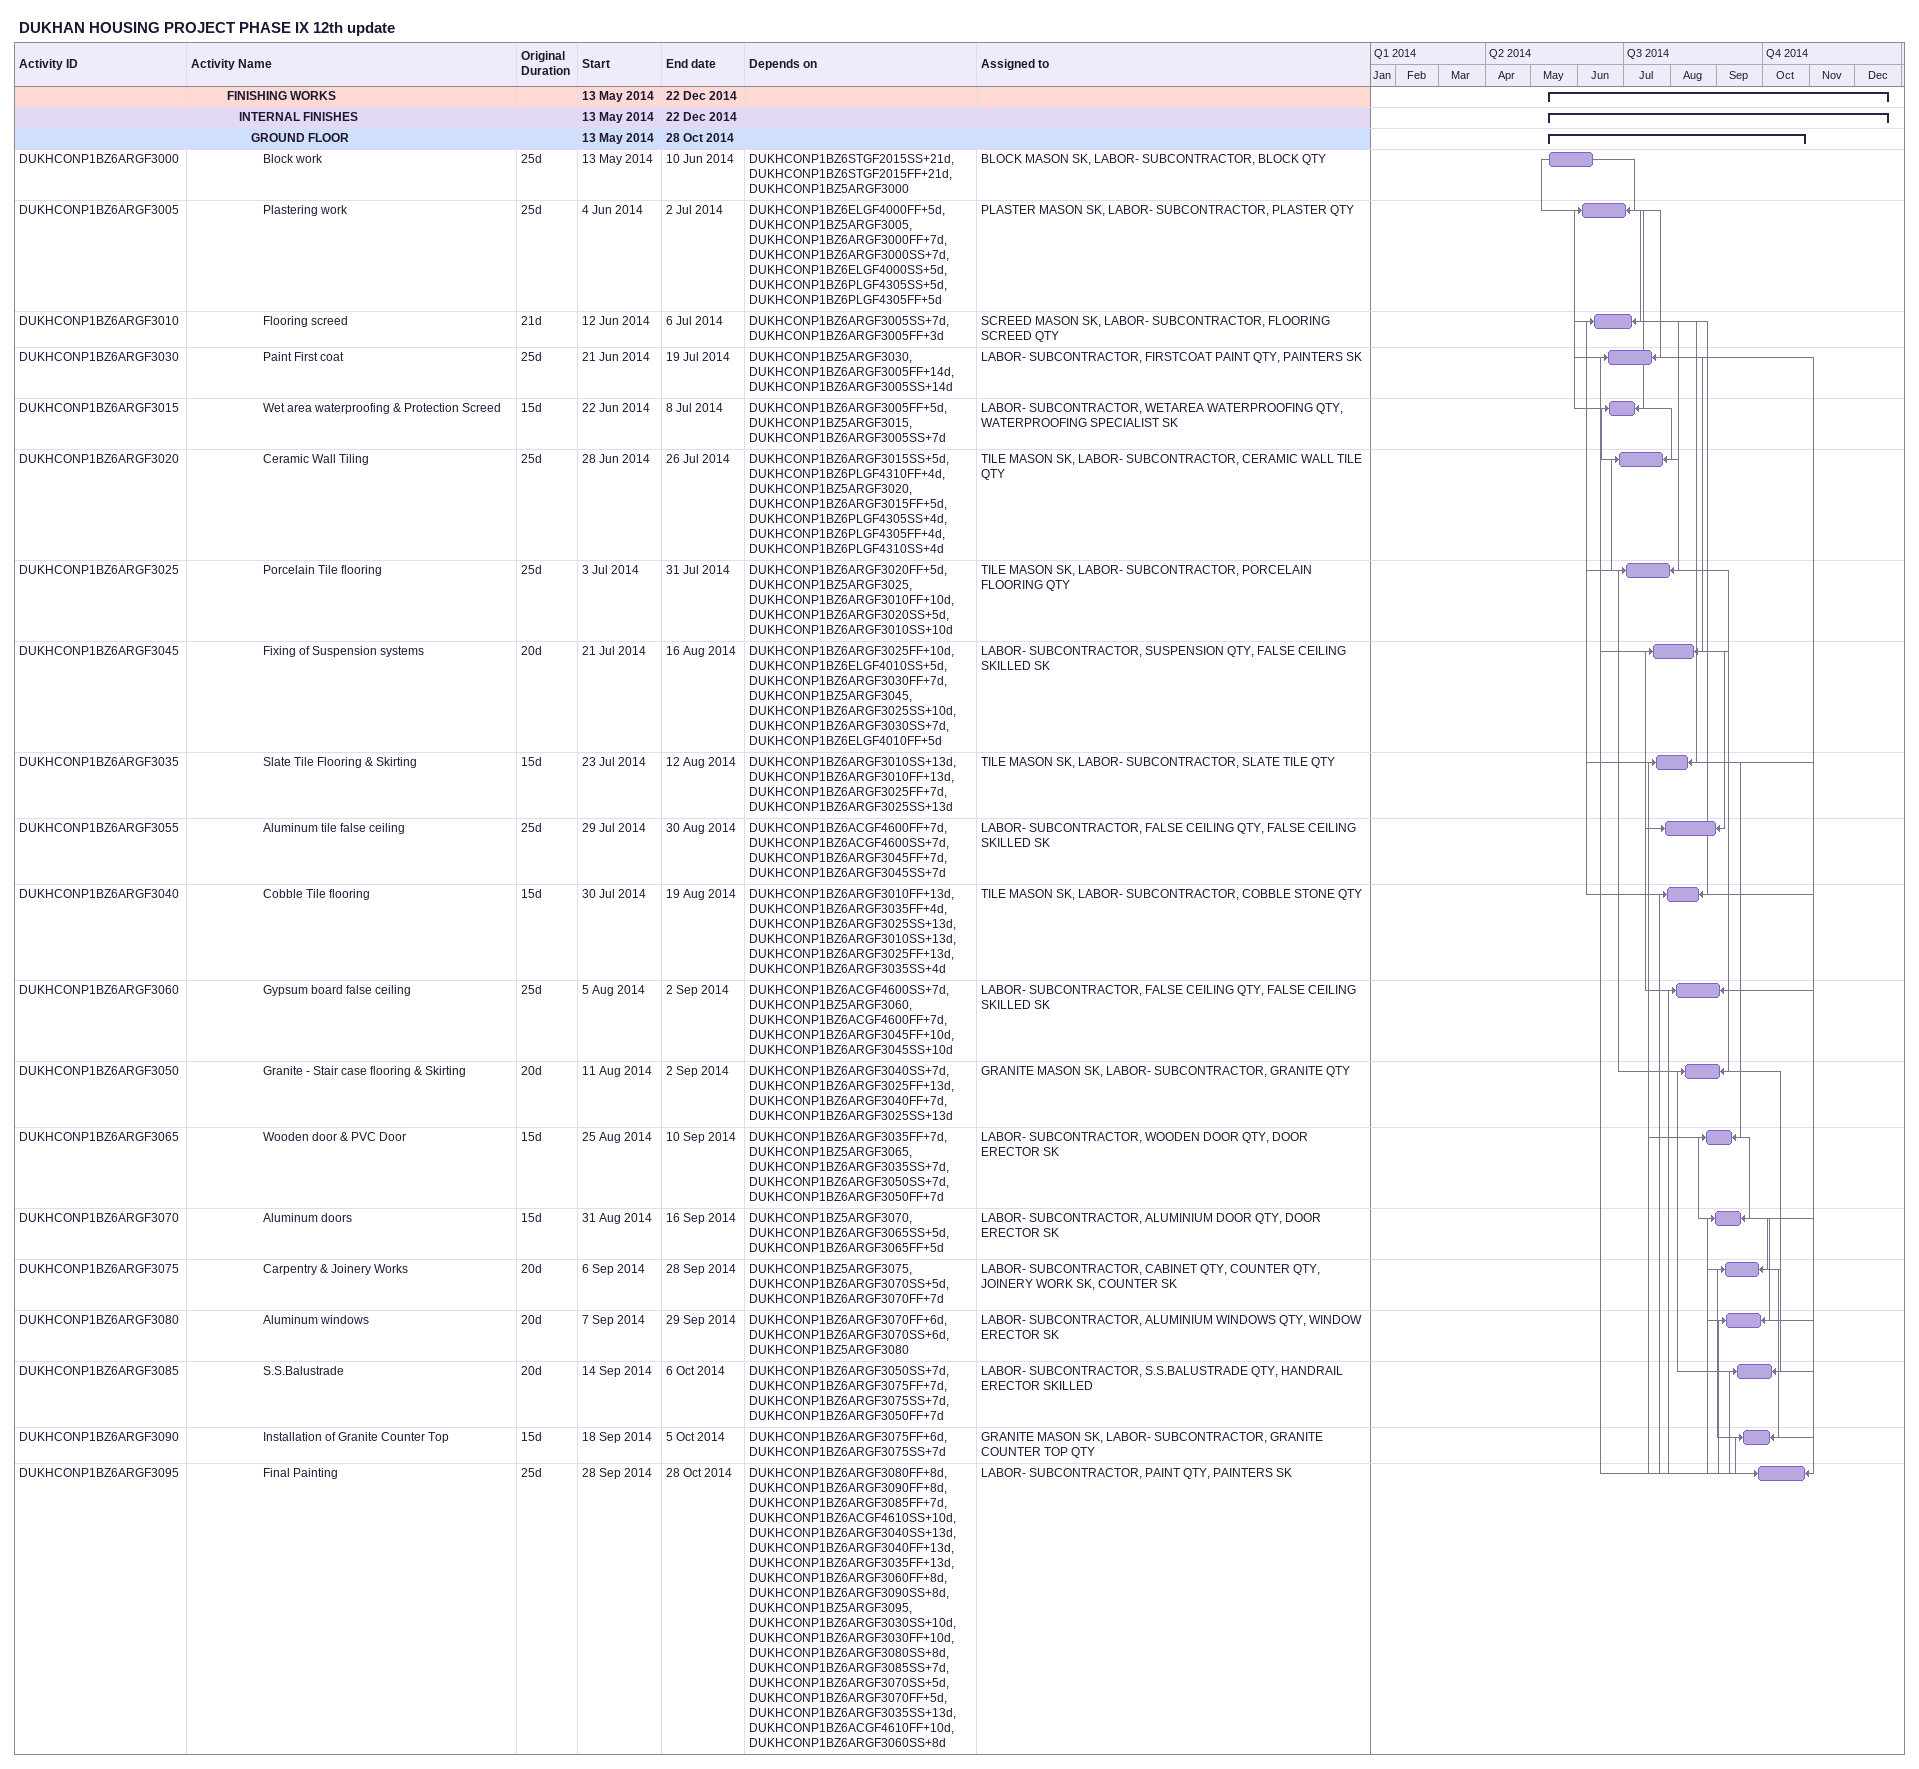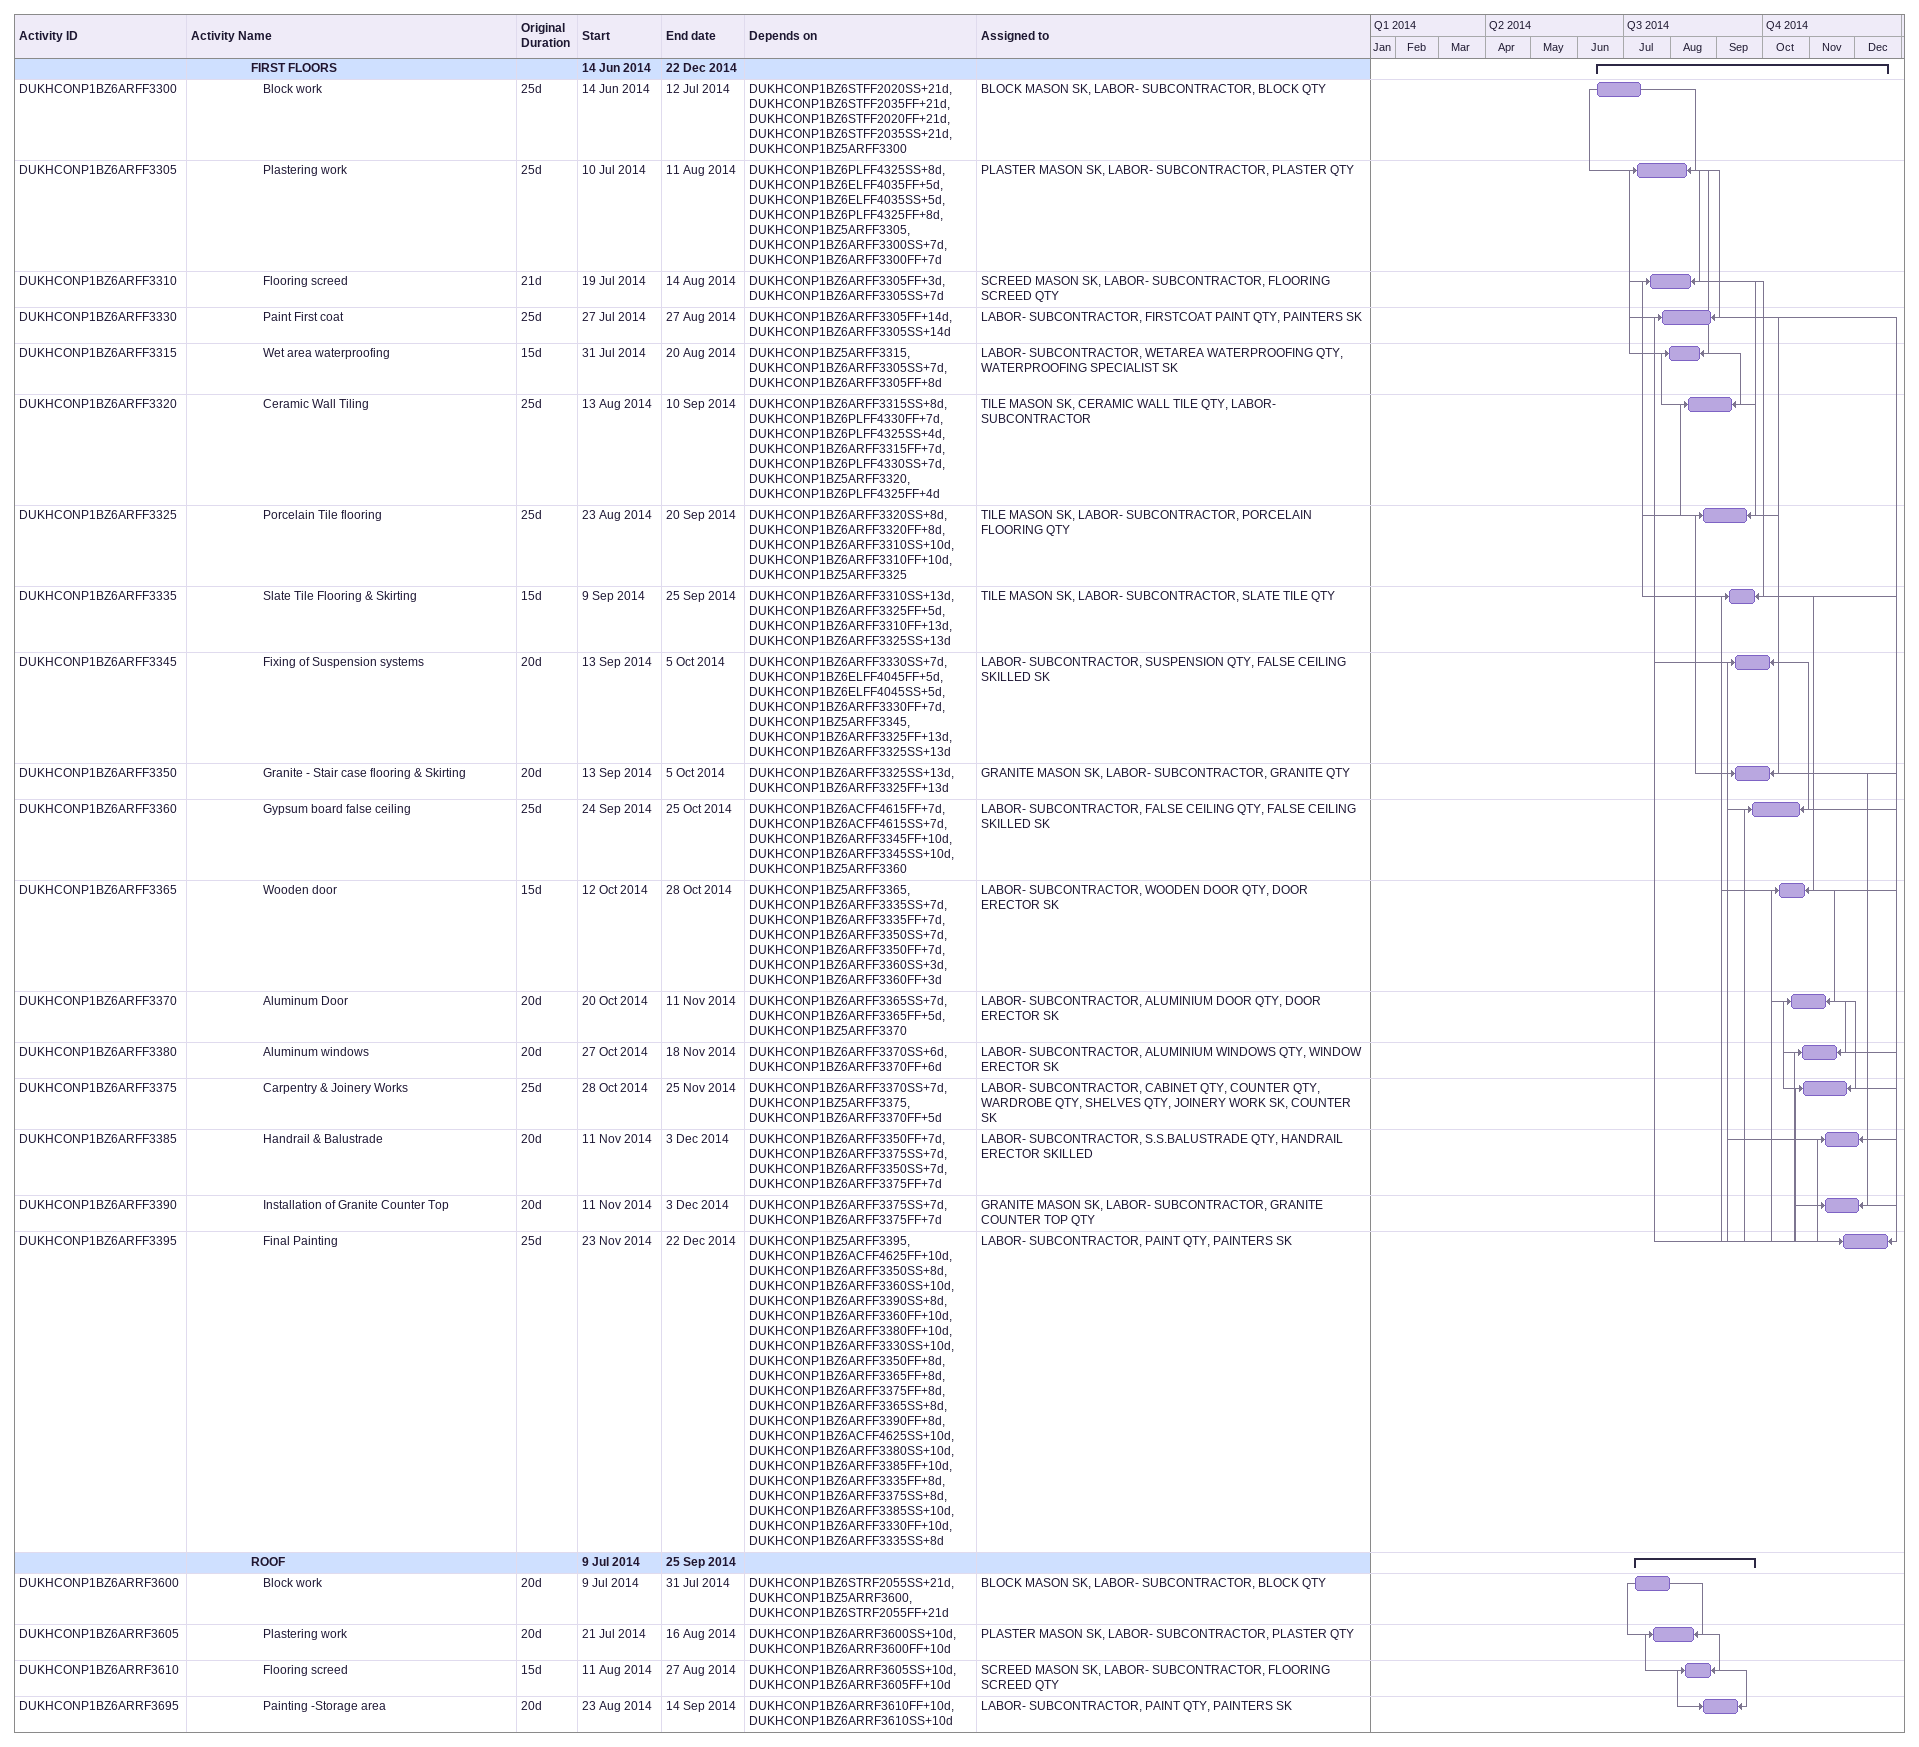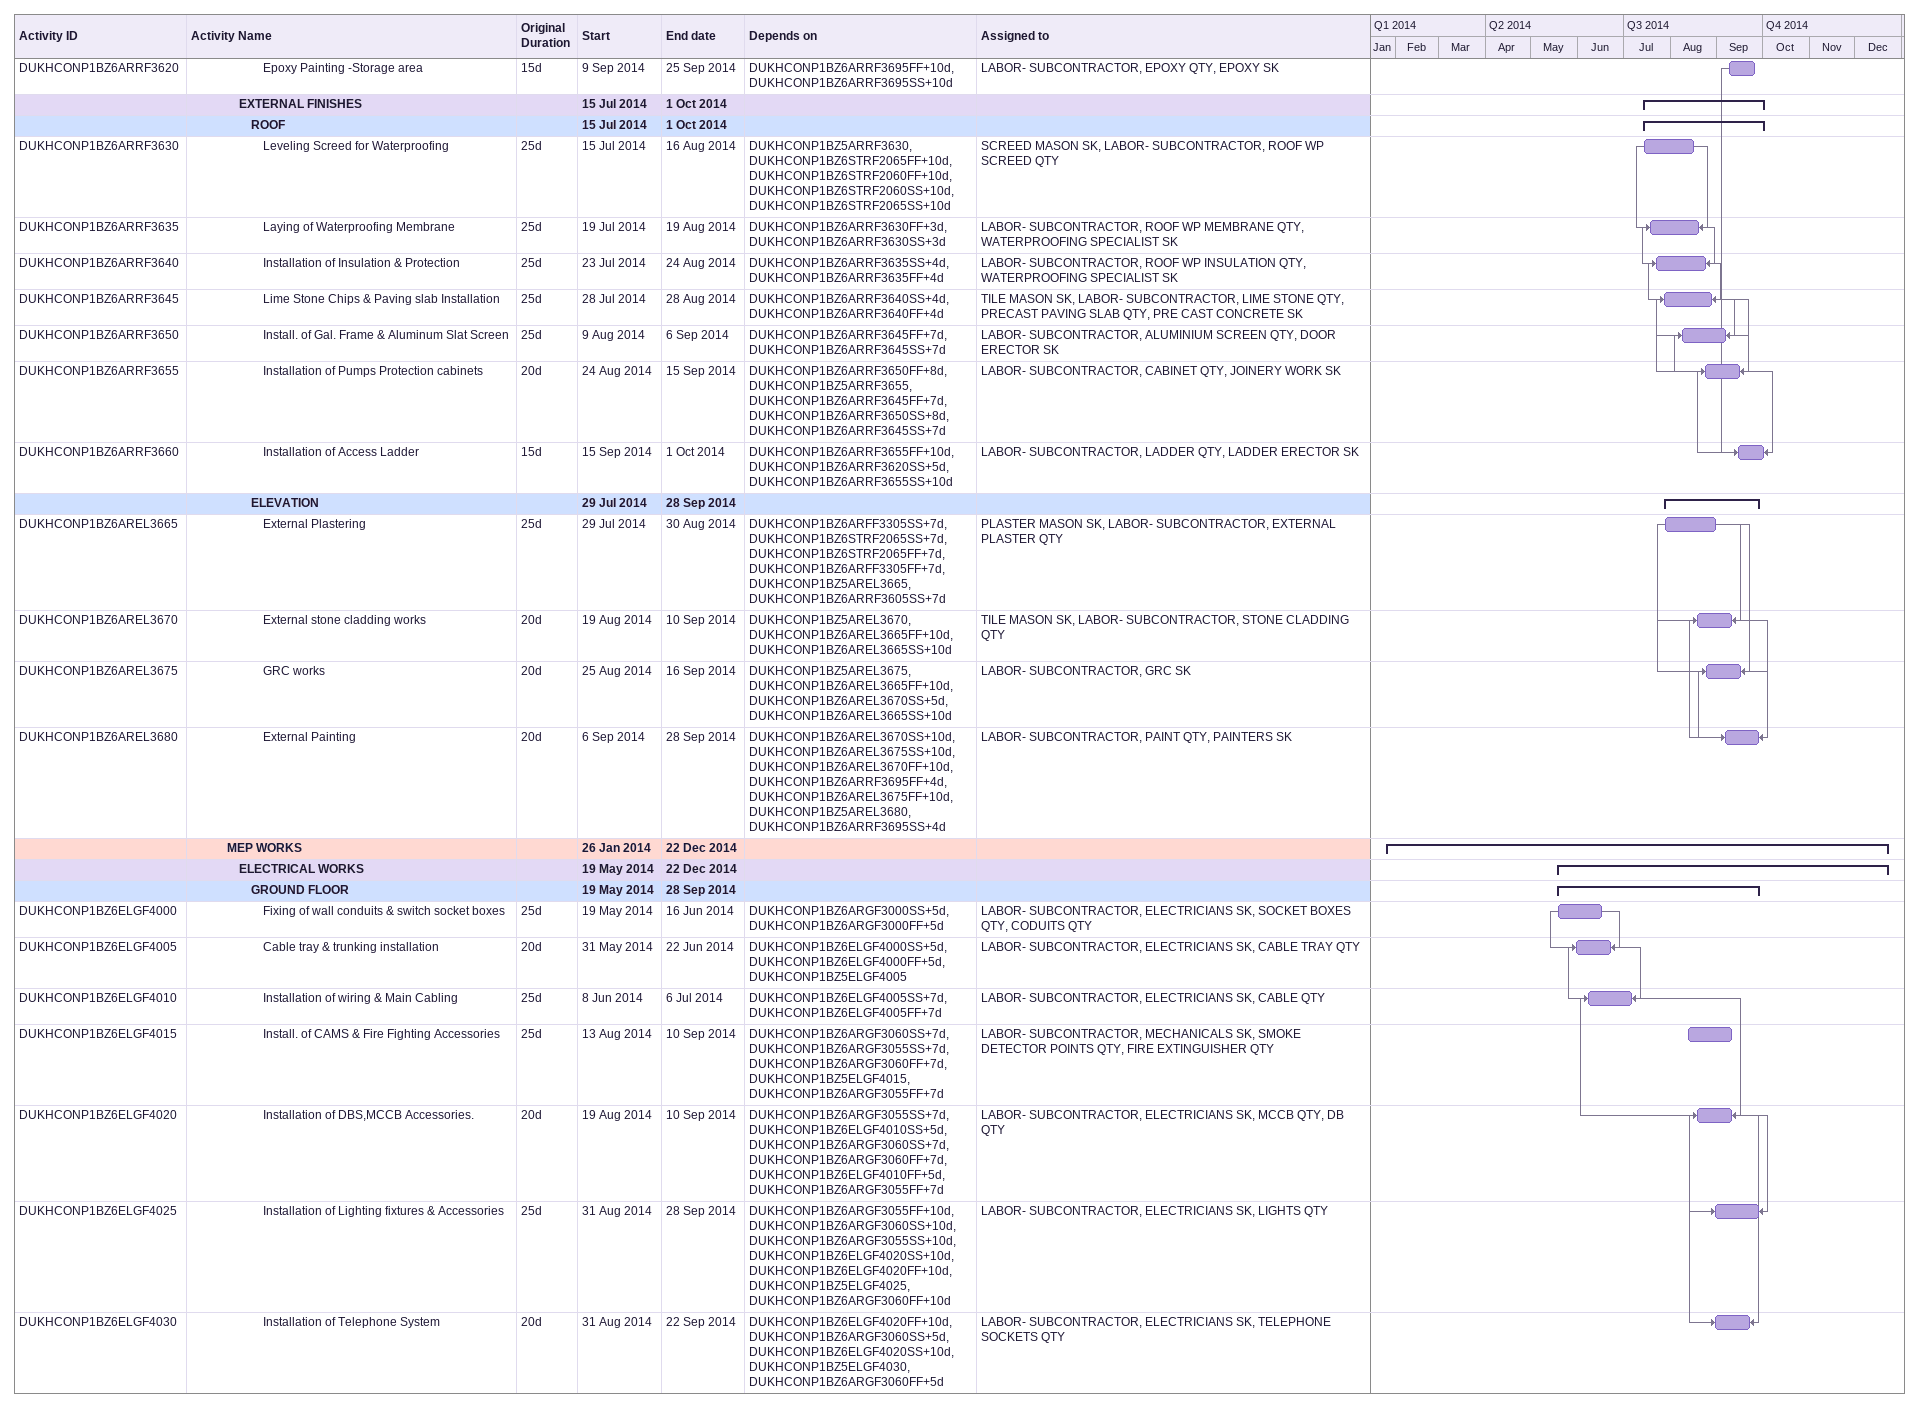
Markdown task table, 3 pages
DUKHAN HOUSING PROJECT PHASE IX 12th update

| ID | Level | Task | Original duration | Start | Finish | Predecessors | Resources |
|---|---|---|---|---|---|---|---|
|  | 4 | **FINISHING WORKS** |  | 2014-05-13 | 2014-12-22 |  |  |
|  | 5 | **INTERNAL FINISHES** |  | 2014-05-13 | 2014-12-22 |  |  |
|  | 6 | **GROUND FLOOR** |  | 2014-05-13 | 2014-10-28 |  |  |
| DUKHCONP1BZ6ARGF3000 | 7 | Block work | 25d | 2014-05-13 | 2014-06-10 | DUKHCONP1BZ6STGF2015SS+21d, DUKHCONP1BZ6STGF2015FF+21d, DUKHCONP1BZ5ARGF3000 | BLOCK MASON SK, LABOR- SUBCONTRACTOR, BLOCK QTY |
| DUKHCONP1BZ6ARGF3005 | 7 | Plastering work | 25d | 2014-06-04 | 2014-07-02 | DUKHCONP1BZ6ELGF4000FF+5d, DUKHCONP1BZ5ARGF3005, DUKHCONP1BZ6ARGF3000FF+7d, DUKHCONP1BZ6ARGF3000SS+7d, DUKHCONP1BZ6ELGF4000SS+5d, DUKHCONP1BZ6PLGF4305SS+5d, DUKHCONP1BZ6PLGF4305FF+5d | PLASTER MASON SK, LABOR- SUBCONTRACTOR, PLASTER QTY |
| DUKHCONP1BZ6ARGF3010 | 7 | Flooring screed | 21d | 2014-06-12 | 2014-07-06 | DUKHCONP1BZ6ARGF3005SS+7d, DUKHCONP1BZ6ARGF3005FF+3d | SCREED MASON SK, LABOR- SUBCONTRACTOR, FLOORING SCREED QTY |
| DUKHCONP1BZ6ARGF3030 | 7 | Paint First coat | 25d | 2014-06-21 | 2014-07-19 | DUKHCONP1BZ5ARGF3030, DUKHCONP1BZ6ARGF3005FF+14d, DUKHCONP1BZ6ARGF3005SS+14d | LABOR- SUBCONTRACTOR, FIRSTCOAT PAINT QTY, PAINTERS SK |
| DUKHCONP1BZ6ARGF3015 | 7 | Wet area waterproofing & Protection Screed | 15d | 2014-06-22 | 2014-07-08 | DUKHCONP1BZ6ARGF3005FF+5d, DUKHCONP1BZ5ARGF3015, DUKHCONP1BZ6ARGF3005SS+7d | LABOR- SUBCONTRACTOR, WETAREA WATERPROOFING QTY, WATERPROOFING SPECIALIST SK |
| DUKHCONP1BZ6ARGF3020 | 7 | Ceramic Wall Tiling | 25d | 2014-06-28 | 2014-07-26 | DUKHCONP1BZ6ARGF3015SS+5d, DUKHCONP1BZ6PLGF4310FF+4d, DUKHCONP1BZ5ARGF3020, DUKHCONP1BZ6ARGF3015FF+5d, DUKHCONP1BZ6PLGF4305SS+4d, DUKHCONP1BZ6PLGF4305FF+4d, DUKHCONP1BZ6PLGF4310SS+4d | TILE MASON SK, LABOR- SUBCONTRACTOR, CERAMIC WALL TILE QTY |
| DUKHCONP1BZ6ARGF3025 | 7 | Porcelain Tile flooring | 25d | 2014-07-03 | 2014-07-31 | DUKHCONP1BZ6ARGF3020FF+5d, DUKHCONP1BZ5ARGF3025, DUKHCONP1BZ6ARGF3010FF+10d, DUKHCONP1BZ6ARGF3020SS+5d, DUKHCONP1BZ6ARGF3010SS+10d | TILE MASON SK, LABOR- SUBCONTRACTOR, PORCELAIN FLOORING QTY |
| DUKHCONP1BZ6ARGF3045 | 7 | Fixing of Suspension systems | 20d | 2014-07-21 | 2014-08-16 | DUKHCONP1BZ6ARGF3025FF+10d, DUKHCONP1BZ6ELGF4010SS+5d, DUKHCONP1BZ6ARGF3030FF+7d, DUKHCONP1BZ5ARGF3045, DUKHCONP1BZ6ARGF3025SS+10d, DUKHCONP1BZ6ARGF3030SS+7d, DUKHCONP1BZ6ELGF4010FF+5d | LABOR- SUBCONTRACTOR, SUSPENSION QTY, FALSE CEILING SKILLED SK |
| DUKHCONP1BZ6ARGF3035 | 7 | Slate Tile Flooring & Skirting | 15d | 2014-07-23 | 2014-08-12 | DUKHCONP1BZ6ARGF3010SS+13d, DUKHCONP1BZ6ARGF3010FF+13d, DUKHCONP1BZ6ARGF3025FF+7d, DUKHCONP1BZ6ARGF3025SS+13d | TILE MASON SK, LABOR- SUBCONTRACTOR, SLATE TILE QTY |
| DUKHCONP1BZ6ARGF3055 | 7 | Aluminum tile false ceiling | 25d | 2014-07-29 | 2014-08-30 | DUKHCONP1BZ6ACGF4600FF+7d, DUKHCONP1BZ6ACGF4600SS+7d, DUKHCONP1BZ6ARGF3045FF+7d, DUKHCONP1BZ6ARGF3045SS+7d | LABOR- SUBCONTRACTOR, FALSE CEILING QTY, FALSE CEILING SKILLED SK |
| DUKHCONP1BZ6ARGF3040 | 7 | Cobble Tile flooring | 15d | 2014-07-30 | 2014-08-19 | DUKHCONP1BZ6ARGF3010FF+13d, DUKHCONP1BZ6ARGF3035FF+4d, DUKHCONP1BZ6ARGF3025SS+13d, DUKHCONP1BZ6ARGF3010SS+13d, DUKHCONP1BZ6ARGF3025FF+13d, DUKHCONP1BZ6ARGF3035SS+4d | TILE MASON SK, LABOR- SUBCONTRACTOR, COBBLE STONE QTY |
| DUKHCONP1BZ6ARGF3060 | 7 | Gypsum board false ceiling | 25d | 2014-08-05 | 2014-09-02 | DUKHCONP1BZ6ACGF4600SS+7d, DUKHCONP1BZ5ARGF3060, DUKHCONP1BZ6ACGF4600FF+7d, DUKHCONP1BZ6ARGF3045FF+10d, DUKHCONP1BZ6ARGF3045SS+10d | LABOR- SUBCONTRACTOR, FALSE CEILING QTY, FALSE CEILING SKILLED SK |
| DUKHCONP1BZ6ARGF3050 | 7 | Granite - Stair case flooring & Skirting | 20d | 2014-08-11 | 2014-09-02 | DUKHCONP1BZ6ARGF3040SS+7d, DUKHCONP1BZ6ARGF3025FF+13d, DUKHCONP1BZ6ARGF3040FF+7d, DUKHCONP1BZ6ARGF3025SS+13d | GRANITE MASON SK, LABOR- SUBCONTRACTOR, GRANITE QTY |
| DUKHCONP1BZ6ARGF3065 | 7 | Wooden door & PVC Door | 15d | 2014-08-25 | 2014-09-10 | DUKHCONP1BZ6ARGF3035FF+7d, DUKHCONP1BZ5ARGF3065, DUKHCONP1BZ6ARGF3035SS+7d, DUKHCONP1BZ6ARGF3050SS+7d, DUKHCONP1BZ6ARGF3050FF+7d | LABOR- SUBCONTRACTOR, WOODEN DOOR QTY, DOOR ERECTOR SK |
| DUKHCONP1BZ6ARGF3070 | 7 | Aluminum doors | 15d | 2014-08-31 | 2014-09-16 | DUKHCONP1BZ5ARGF3070, DUKHCONP1BZ6ARGF3065SS+5d, DUKHCONP1BZ6ARGF3065FF+5d | LABOR- SUBCONTRACTOR, ALUMINIUM DOOR QTY, DOOR ERECTOR SK |
| DUKHCONP1BZ6ARGF3075 | 7 | Carpentry & Joinery Works | 20d | 2014-09-06 | 2014-09-28 | DUKHCONP1BZ5ARGF3075, DUKHCONP1BZ6ARGF3070SS+5d, DUKHCONP1BZ6ARGF3070FF+7d | LABOR- SUBCONTRACTOR, CABINET QTY, COUNTER QTY, JOINERY WORK SK, COUNTER SK |
| DUKHCONP1BZ6ARGF3080 | 7 | Aluminum windows | 20d | 2014-09-07 | 2014-09-29 | DUKHCONP1BZ6ARGF3070FF+6d, DUKHCONP1BZ6ARGF3070SS+6d, DUKHCONP1BZ5ARGF3080 | LABOR- SUBCONTRACTOR, ALUMINIUM WINDOWS QTY, WINDOW ERECTOR SK |
| DUKHCONP1BZ6ARGF3085 | 7 | S.S.Balustrade | 20d | 2014-09-14 | 2014-10-06 | DUKHCONP1BZ6ARGF3050SS+7d, DUKHCONP1BZ6ARGF3075FF+7d, DUKHCONP1BZ6ARGF3075SS+7d, DUKHCONP1BZ6ARGF3050FF+7d | LABOR- SUBCONTRACTOR, S.S.BALUSTRADE QTY, HANDRAIL ERECTOR SKILLED |
| DUKHCONP1BZ6ARGF3090 | 7 | Installation of Granite Counter Top | 15d | 2014-09-18 | 2014-10-05 | DUKHCONP1BZ6ARGF3075FF+6d, DUKHCONP1BZ6ARGF3075SS+7d | GRANITE MASON SK, LABOR- SUBCONTRACTOR, GRANITE COUNTER TOP QTY |
| DUKHCONP1BZ6ARGF3095 | 7 | Final Painting | 25d | 2014-09-28 | 2014-10-28 | DUKHCONP1BZ6ARGF3080FF+8d, DUKHCONP1BZ6ARGF3090FF+8d, DUKHCONP1BZ6ARGF3085FF+7d, DUKHCONP1BZ6ACGF4610SS+10d, DUKHCONP1BZ6ARGF3040SS+13d, DUKHCONP1BZ6ARGF3040FF+13d, DUKHCONP1BZ6ARGF3035FF+13d, DUKHCONP1BZ6ARGF3060FF+8d, DUKHCONP1BZ6ARGF3090SS+8d, DUKHCONP1BZ5ARGF3095, DUKHCONP1BZ6ARGF3030SS+10d, DUKHCONP1BZ6ARGF3030FF+10d, DUKHCONP1BZ6ARGF3080SS+8d, DUKHCONP1BZ6ARGF3085SS+7d, DUKHCONP1BZ6ARGF3070SS+5d, DUKHCONP1BZ6ARGF3070FF+5d, DUKHCONP1BZ6ARGF3035SS+13d, DUKHCONP1BZ6ACGF4610FF+10d, DUKHCONP1BZ6ARGF3060SS+8d | LABOR- SUBCONTRACTOR, PAINT QTY, PAINTERS SK |
|  | 6 | **FIRST FLOORS** |  | 2014-06-14 | 2014-12-22 |  |  |
| DUKHCONP1BZ6ARFF3300 | 7 | Block work | 25d | 2014-06-14 | 2014-07-12 | DUKHCONP1BZ6STFF2020SS+21d, DUKHCONP1BZ6STFF2035FF+21d, DUKHCONP1BZ6STFF2020FF+21d, DUKHCONP1BZ6STFF2035SS+21d, DUKHCONP1BZ5ARFF3300 | BLOCK MASON SK, LABOR- SUBCONTRACTOR, BLOCK QTY |
| DUKHCONP1BZ6ARFF3305 | 7 | Plastering work | 25d | 2014-07-10 | 2014-08-11 | DUKHCONP1BZ6PLFF4325SS+8d, DUKHCONP1BZ6ELFF4035FF+5d, DUKHCONP1BZ6ELFF4035SS+5d, DUKHCONP1BZ6PLFF4325FF+8d, DUKHCONP1BZ5ARFF3305, DUKHCONP1BZ6ARFF3300SS+7d, DUKHCONP1BZ6ARFF3300FF+7d | PLASTER MASON SK, LABOR- SUBCONTRACTOR, PLASTER QTY |
| DUKHCONP1BZ6ARFF3310 | 7 | Flooring screed | 21d | 2014-07-19 | 2014-08-14 | DUKHCONP1BZ6ARFF3305FF+3d, DUKHCONP1BZ6ARFF3305SS+7d | SCREED MASON SK, LABOR- SUBCONTRACTOR, FLOORING SCREED QTY |
| DUKHCONP1BZ6ARFF3330 | 7 | Paint First coat | 25d | 2014-07-27 | 2014-08-27 | DUKHCONP1BZ6ARFF3305FF+14d, DUKHCONP1BZ6ARFF3305SS+14d | LABOR- SUBCONTRACTOR, FIRSTCOAT PAINT QTY, PAINTERS SK |
| DUKHCONP1BZ6ARFF3315 | 7 | Wet area waterproofing | 15d | 2014-07-31 | 2014-08-20 | DUKHCONP1BZ5ARFF3315, DUKHCONP1BZ6ARFF3305SS+7d, DUKHCONP1BZ6ARFF3305FF+8d | LABOR- SUBCONTRACTOR, WETAREA WATERPROOFING QTY, WATERPROOFING SPECIALIST SK |
| DUKHCONP1BZ6ARFF3320 | 7 | Ceramic Wall Tiling | 25d | 2014-08-13 | 2014-09-10 | DUKHCONP1BZ6ARFF3315SS+8d, DUKHCONP1BZ6PLFF4330FF+7d, DUKHCONP1BZ6PLFF4325SS+4d, DUKHCONP1BZ6ARFF3315FF+7d, DUKHCONP1BZ6PLFF4330SS+7d, DUKHCONP1BZ5ARFF3320, DUKHCONP1BZ6PLFF4325FF+4d | TILE MASON SK, CERAMIC WALL TILE QTY, LABOR- SUBCONTRACTOR |
| DUKHCONP1BZ6ARFF3325 | 7 | Porcelain Tile flooring | 25d | 2014-08-23 | 2014-09-20 | DUKHCONP1BZ6ARFF3320SS+8d, DUKHCONP1BZ6ARFF3320FF+8d, DUKHCONP1BZ6ARFF3310SS+10d, DUKHCONP1BZ6ARFF3310FF+10d, DUKHCONP1BZ5ARFF3325 | TILE MASON SK, LABOR- SUBCONTRACTOR, PORCELAIN FLOORING QTY |
| DUKHCONP1BZ6ARFF3335 | 7 | Slate Tile Flooring & Skirting | 15d | 2014-09-09 | 2014-09-25 | DUKHCONP1BZ6ARFF3310SS+13d, DUKHCONP1BZ6ARFF3325FF+5d, DUKHCONP1BZ6ARFF3310FF+13d, DUKHCONP1BZ6ARFF3325SS+13d | TILE MASON SK, LABOR- SUBCONTRACTOR, SLATE TILE QTY |
| DUKHCONP1BZ6ARFF3345 | 7 | Fixing of Suspension systems | 20d | 2014-09-13 | 2014-10-05 | DUKHCONP1BZ6ARFF3330SS+7d, DUKHCONP1BZ6ELFF4045FF+5d, DUKHCONP1BZ6ELFF4045SS+5d, DUKHCONP1BZ6ARFF3330FF+7d, DUKHCONP1BZ5ARFF3345, DUKHCONP1BZ6ARFF3325FF+13d, DUKHCONP1BZ6ARFF3325SS+13d | LABOR- SUBCONTRACTOR, SUSPENSION QTY, FALSE CEILING SKILLED SK |
| DUKHCONP1BZ6ARFF3350 | 7 | Granite - Stair case flooring & Skirting | 20d | 2014-09-13 | 2014-10-05 | DUKHCONP1BZ6ARFF3325SS+13d, DUKHCONP1BZ6ARFF3325FF+13d | GRANITE MASON SK, LABOR- SUBCONTRACTOR, GRANITE QTY |
| DUKHCONP1BZ6ARFF3360 | 7 | Gypsum board false ceiling | 25d | 2014-09-24 | 2014-10-25 | DUKHCONP1BZ6ACFF4615FF+7d, DUKHCONP1BZ6ACFF4615SS+7d, DUKHCONP1BZ6ARFF3345FF+10d, DUKHCONP1BZ6ARFF3345SS+10d, DUKHCONP1BZ5ARFF3360 | LABOR- SUBCONTRACTOR, FALSE CEILING QTY, FALSE CEILING SKILLED SK |
| DUKHCONP1BZ6ARFF3365 | 7 | Wooden door | 15d | 2014-10-12 | 2014-10-28 | DUKHCONP1BZ5ARFF3365, DUKHCONP1BZ6ARFF3335SS+7d, DUKHCONP1BZ6ARFF3335FF+7d, DUKHCONP1BZ6ARFF3350SS+7d, DUKHCONP1BZ6ARFF3350FF+7d, DUKHCONP1BZ6ARFF3360SS+3d, DUKHCONP1BZ6ARFF3360FF+3d | LABOR- SUBCONTRACTOR, WOODEN DOOR QTY, DOOR ERECTOR SK |
| DUKHCONP1BZ6ARFF3370 | 7 | Aluminum Door | 20d | 2014-10-20 | 2014-11-11 | DUKHCONP1BZ6ARFF3365SS+7d, DUKHCONP1BZ6ARFF3365FF+5d, DUKHCONP1BZ5ARFF3370 | LABOR- SUBCONTRACTOR, ALUMINIUM DOOR QTY, DOOR ERECTOR SK |
| DUKHCONP1BZ6ARFF3380 | 7 | Aluminum windows | 20d | 2014-10-27 | 2014-11-18 | DUKHCONP1BZ6ARFF3370SS+6d, DUKHCONP1BZ6ARFF3370FF+6d | LABOR- SUBCONTRACTOR, ALUMINIUM WINDOWS QTY, WINDOW ERECTOR SK |
| DUKHCONP1BZ6ARFF3375 | 7 | Carpentry & Joinery Works | 25d | 2014-10-28 | 2014-11-25 | DUKHCONP1BZ6ARFF3370SS+7d, DUKHCONP1BZ5ARFF3375, DUKHCONP1BZ6ARFF3370FF+5d | LABOR- SUBCONTRACTOR, CABINET QTY, COUNTER QTY, WARDROBE QTY, SHELVES QTY, JOINERY WORK SK, COUNTER SK |
| DUKHCONP1BZ6ARFF3385 | 7 | Handrail & Balustrade | 20d | 2014-11-11 | 2014-12-03 | DUKHCONP1BZ6ARFF3350FF+7d, DUKHCONP1BZ6ARFF3375SS+7d, DUKHCONP1BZ6ARFF3350SS+7d, DUKHCONP1BZ6ARFF3375FF+7d | LABOR- SUBCONTRACTOR, S.S.BALUSTRADE QTY, HANDRAIL ERECTOR SKILLED |
| DUKHCONP1BZ6ARFF3390 | 7 | Installation of Granite Counter Top | 20d | 2014-11-11 | 2014-12-03 | DUKHCONP1BZ6ARFF3375SS+7d, DUKHCONP1BZ6ARFF3375FF+7d | GRANITE MASON SK, LABOR- SUBCONTRACTOR, GRANITE COUNTER TOP QTY |
| DUKHCONP1BZ6ARFF3395 | 7 | Final Painting | 25d | 2014-11-23 | 2014-12-22 | DUKHCONP1BZ5ARFF3395, DUKHCONP1BZ6ACFF4625FF+10d, DUKHCONP1BZ6ARFF3350SS+8d, DUKHCONP1BZ6ARFF3360SS+10d, DUKHCONP1BZ6ARFF3390SS+8d, DUKHCONP1BZ6ARFF3360FF+10d, DUKHCONP1BZ6ARFF3380FF+10d, DUKHCONP1BZ6ARFF3330SS+10d, DUKHCONP1BZ6ARFF3350FF+8d, DUKHCONP1BZ6ARFF3365FF+8d, DUKHCONP1BZ6ARFF3375FF+8d, DUKHCONP1BZ6ARFF3365SS+8d, DUKHCONP1BZ6ARFF3390FF+8d, DUKHCONP1BZ6ACFF4625SS+10d, DUKHCONP1BZ6ARFF3380SS+10d, DUKHCONP1BZ6ARFF3385FF+10d, DUKHCONP1BZ6ARFF3335FF+8d, DUKHCONP1BZ6ARFF3375SS+8d, DUKHCONP1BZ6ARFF3385SS+10d, DUKHCONP1BZ6ARFF3330FF+10d, DUKHCONP1BZ6ARFF3335SS+8d | LABOR- SUBCONTRACTOR, PAINT QTY, PAINTERS SK |
|  | 6 | **ROOF** |  | 2014-07-09 | 2014-09-25 |  |  |
| DUKHCONP1BZ6ARRF3600 | 7 | Block work | 20d | 2014-07-09 | 2014-07-31 | DUKHCONP1BZ6STRF2055SS+21d, DUKHCONP1BZ5ARRF3600, DUKHCONP1BZ6STRF2055FF+21d | BLOCK MASON SK, LABOR- SUBCONTRACTOR, BLOCK QTY |
| DUKHCONP1BZ6ARRF3605 | 7 | Plastering work | 20d | 2014-07-21 | 2014-08-16 | DUKHCONP1BZ6ARRF3600SS+10d, DUKHCONP1BZ6ARRF3600FF+10d | PLASTER MASON SK, LABOR- SUBCONTRACTOR, PLASTER QTY |
| DUKHCONP1BZ6ARRF3610 | 7 | Flooring screed | 15d | 2014-08-11 | 2014-08-27 | DUKHCONP1BZ6ARRF3605SS+10d, DUKHCONP1BZ6ARRF3605FF+10d | SCREED MASON SK, LABOR- SUBCONTRACTOR, FLOORING SCREED QTY |
| DUKHCONP1BZ6ARRF3695 | 7 | Painting -Storage area | 20d | 2014-08-23 | 2014-09-14 | DUKHCONP1BZ6ARRF3610FF+10d, DUKHCONP1BZ6ARRF3610SS+10d | LABOR- SUBCONTRACTOR, PAINT QTY, PAINTERS SK |
| DUKHCONP1BZ6ARRF3620 | 7 | Epoxy Painting -Storage area | 15d | 2014-09-09 | 2014-09-25 | DUKHCONP1BZ6ARRF3695FF+10d, DUKHCONP1BZ6ARRF3695SS+10d | LABOR- SUBCONTRACTOR, EPOXY QTY, EPOXY SK |
|  | 5 | **EXTERNAL FINISHES** |  | 2014-07-15 | 2014-10-01 |  |  |
|  | 6 | **ROOF** |  | 2014-07-15 | 2014-10-01 |  |  |
| DUKHCONP1BZ6ARRF3630 | 7 | Leveling Screed for Waterproofing | 25d | 2014-07-15 | 2014-08-16 | DUKHCONP1BZ5ARRF3630, DUKHCONP1BZ6STRF2065FF+10d, DUKHCONP1BZ6STRF2060FF+10d, DUKHCONP1BZ6STRF2060SS+10d, DUKHCONP1BZ6STRF2065SS+10d | SCREED MASON SK, LABOR- SUBCONTRACTOR, ROOF WP SCREED QTY |
| DUKHCONP1BZ6ARRF3635 | 7 | Laying of Waterproofing Membrane | 25d | 2014-07-19 | 2014-08-19 | DUKHCONP1BZ6ARRF3630FF+3d, DUKHCONP1BZ6ARRF3630SS+3d | LABOR- SUBCONTRACTOR, ROOF WP MEMBRANE QTY, WATERPROOFING SPECIALIST SK |
| DUKHCONP1BZ6ARRF3640 | 7 | Installation of Insulation & Protection | 25d | 2014-07-23 | 2014-08-24 | DUKHCONP1BZ6ARRF3635SS+4d, DUKHCONP1BZ6ARRF3635FF+4d | LABOR- SUBCONTRACTOR, ROOF WP INSULATION QTY, WATERPROOFING SPECIALIST SK |
| DUKHCONP1BZ6ARRF3645 | 7 | Lime Stone Chips & Paving slab Installation | 25d | 2014-07-28 | 2014-08-28 | DUKHCONP1BZ6ARRF3640SS+4d, DUKHCONP1BZ6ARRF3640FF+4d | TILE MASON SK, LABOR- SUBCONTRACTOR, LIME STONE QTY, PRECAST PAVING SLAB QTY, PRE CAST CONCRETE SK |
| DUKHCONP1BZ6ARRF3650 | 7 | Install. of Gal. Frame & Aluminum Slat Screen | 25d | 2014-08-09 | 2014-09-06 | DUKHCONP1BZ6ARRF3645FF+7d, DUKHCONP1BZ6ARRF3645SS+7d | LABOR- SUBCONTRACTOR, ALUMINIUM SCREEN QTY, DOOR ERECTOR SK |
| DUKHCONP1BZ6ARRF3655 | 7 | Installation of Pumps Protection cabinets | 20d | 2014-08-24 | 2014-09-15 | DUKHCONP1BZ6ARRF3650FF+8d, DUKHCONP1BZ5ARRF3655, DUKHCONP1BZ6ARRF3645FF+7d, DUKHCONP1BZ6ARRF3650SS+8d, DUKHCONP1BZ6ARRF3645SS+7d | LABOR- SUBCONTRACTOR, CABINET QTY, JOINERY WORK SK |
| DUKHCONP1BZ6ARRF3660 | 7 | Installation of Access Ladder | 15d | 2014-09-15 | 2014-10-01 | DUKHCONP1BZ6ARRF3655FF+10d, DUKHCONP1BZ6ARRF3620SS+5d, DUKHCONP1BZ6ARRF3655SS+10d | LABOR- SUBCONTRACTOR, LADDER QTY, LADDER ERECTOR SK |
|  | 6 | **ELEVATION** |  | 2014-07-29 | 2014-09-28 |  |  |
| DUKHCONP1BZ6AREL3665 | 7 | External Plastering | 25d | 2014-07-29 | 2014-08-30 | DUKHCONP1BZ6ARFF3305SS+7d, DUKHCONP1BZ6STRF2065SS+7d, DUKHCONP1BZ6STRF2065FF+7d, DUKHCONP1BZ6ARFF3305FF+7d, DUKHCONP1BZ5AREL3665, DUKHCONP1BZ6ARRF3605SS+7d | PLASTER MASON SK, LABOR- SUBCONTRACTOR, EXTERNAL PLASTER QTY |
| DUKHCONP1BZ6AREL3670 | 7 | External stone cladding works | 20d | 2014-08-19 | 2014-09-10 | DUKHCONP1BZ5AREL3670, DUKHCONP1BZ6AREL3665FF+10d, DUKHCONP1BZ6AREL3665SS+10d | TILE MASON SK, LABOR- SUBCONTRACTOR, STONE CLADDING QTY |
| DUKHCONP1BZ6AREL3675 | 7 | GRC works | 20d | 2014-08-25 | 2014-09-16 | DUKHCONP1BZ5AREL3675, DUKHCONP1BZ6AREL3665FF+10d, DUKHCONP1BZ6AREL3670SS+5d, DUKHCONP1BZ6AREL3665SS+10d | LABOR- SUBCONTRACTOR, GRC SK |
| DUKHCONP1BZ6AREL3680 | 7 | External Painting | 20d | 2014-09-06 | 2014-09-28 | DUKHCONP1BZ6AREL3670SS+10d, DUKHCONP1BZ6AREL3675SS+10d, DUKHCONP1BZ6AREL3670FF+10d, DUKHCONP1BZ6ARRF3695FF+4d, DUKHCONP1BZ6AREL3675FF+10d, DUKHCONP1BZ5AREL3680, DUKHCONP1BZ6ARRF3695SS+4d | LABOR- SUBCONTRACTOR, PAINT QTY, PAINTERS SK |
|  | 4 | **MEP WORKS** |  | 2014-01-26 | 2014-12-22 |  |  |
|  | 5 | **ELECTRICAL WORKS** |  | 2014-05-19 | 2014-12-22 |  |  |
|  | 6 | **GROUND FLOOR** |  | 2014-05-19 | 2014-09-28 |  |  |
| DUKHCONP1BZ6ELGF4000 | 7 | Fixing of wall conduits & switch socket boxes | 25d | 2014-05-19 | 2014-06-16 | DUKHCONP1BZ6ARGF3000SS+5d, DUKHCONP1BZ6ARGF3000FF+5d | LABOR- SUBCONTRACTOR, ELECTRICIANS SK, SOCKET BOXES QTY, CODUITS QTY |
| DUKHCONP1BZ6ELGF4005 | 7 | Cable tray & trunking installation | 20d | 2014-05-31 | 2014-06-22 | DUKHCONP1BZ6ELGF4000SS+5d, DUKHCONP1BZ6ELGF4000FF+5d, DUKHCONP1BZ5ELGF4005 | LABOR- SUBCONTRACTOR, ELECTRICIANS SK, CABLE TRAY QTY |
| DUKHCONP1BZ6ELGF4010 | 7 | Installation of wiring & Main Cabling | 25d | 2014-06-08 | 2014-07-06 | DUKHCONP1BZ6ELGF4005SS+7d, DUKHCONP1BZ6ELGF4005FF+7d | LABOR- SUBCONTRACTOR, ELECTRICIANS SK, CABLE QTY |
| DUKHCONP1BZ6ELGF4015 | 7 | Install. of CAMS & Fire Fighting Accessories | 25d | 2014-08-13 | 2014-09-10 | DUKHCONP1BZ6ARGF3060SS+7d, DUKHCONP1BZ6ARGF3055SS+7d, DUKHCONP1BZ6ARGF3060FF+7d, DUKHCONP1BZ5ELGF4015, DUKHCONP1BZ6ARGF3055FF+7d | LABOR- SUBCONTRACTOR, MECHANICALS SK, SMOKE DETECTOR POINTS QTY, FIRE EXTINGUISHER QTY |
| DUKHCONP1BZ6ELGF4020 | 7 | Installation of DBS,MCCB Accessories. | 20d | 2014-08-19 | 2014-09-10 | DUKHCONP1BZ6ARGF3055SS+7d, DUKHCONP1BZ6ELGF4010SS+5d, DUKHCONP1BZ6ARGF3060SS+7d, DUKHCONP1BZ6ARGF3060FF+7d, DUKHCONP1BZ6ELGF4010FF+5d, DUKHCONP1BZ6ARGF3055FF+7d | LABOR- SUBCONTRACTOR, ELECTRICIANS SK, MCCB QTY, DB QTY |
| DUKHCONP1BZ6ELGF4025 | 7 | Installation of Lighting fixtures & Accessories | 25d | 2014-08-31 | 2014-09-28 | DUKHCONP1BZ6ARGF3055FF+10d, DUKHCONP1BZ6ARGF3060SS+10d, DUKHCONP1BZ6ARGF3055SS+10d, DUKHCONP1BZ6ELGF4020SS+10d, DUKHCONP1BZ6ELGF4020FF+10d, DUKHCONP1BZ5ELGF4025, DUKHCONP1BZ6ARGF3060FF+10d | LABOR- SUBCONTRACTOR, ELECTRICIANS SK, LIGHTS QTY |
| DUKHCONP1BZ6ELGF4030 | 7 | Installation of Telephone System | 20d | 2014-08-31 | 2014-09-22 | DUKHCONP1BZ6ELGF4020FF+10d, DUKHCONP1BZ6ARGF3060SS+5d, DUKHCONP1BZ6ELGF4020SS+10d, DUKHCONP1BZ5ELGF4030, DUKHCONP1BZ6ARGF3060FF+5d | LABOR- SUBCONTRACTOR, ELECTRICIANS SK, TELEPHONE SOCKETS QTY |
